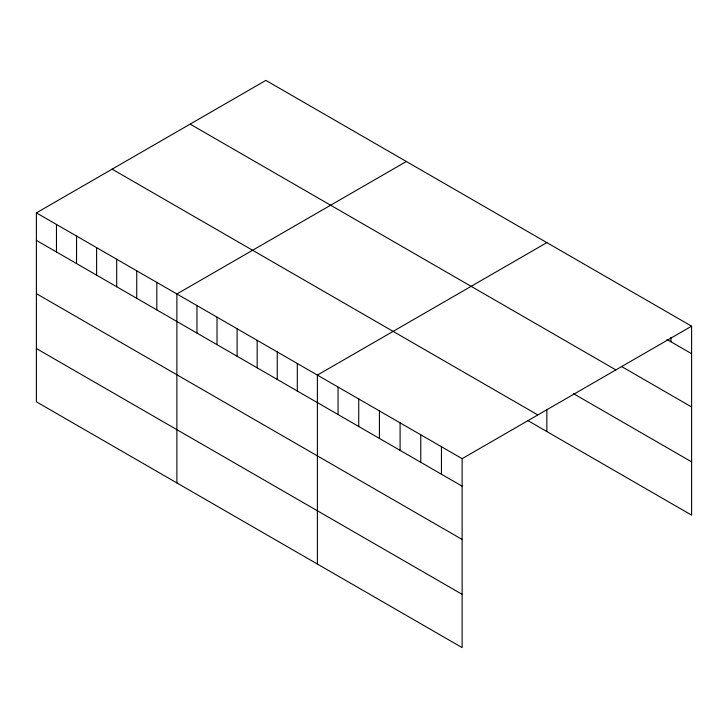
<?xml version="1.0" encoding="UTF-8"?>
<svg xmlns="http://www.w3.org/2000/svg" width="728" height="728" viewBox="0 0 728 728"><rect width="100%" height="100%" fill="white"/><g stroke="black" fill="none" stroke-linecap="round" stroke-linejoin="round"><path stroke-width="1.09" d="M36.4 212.876L462.125 458.667L462.125 647.611L36.4 401.82L36.4 212.876L265.875 80.389L691.6 326.18L691.6 515.124L527.736 420.52M406.361 161.498L176.886 293.985L176.886 482.928M546.855 242.615L317.381 375.102L317.381 564.045M462.125 458.667L691.6 326.18M666.985 339.476L691.6 353.69M621.685 366.594L691.6 406.961M190.144 124.115L615.87 369.897M573.437 393.63L691.6 461.852M112.13 169.16L537.856 414.942M36.4 240.386L462.125 486.177M36.4 293.657L462.125 539.448M36.4 348.548L462.125 594.339M670.925 337.346L670.925 341.751M546.855 409.354L546.855 431.558M441.45 446.728L441.45 474.237M420.766 434.789L420.766 462.298M400.091 422.85L400.091 450.359M379.415 410.911L379.415 438.42M358.731 398.971L358.731 426.481M338.056 387.041L338.056 414.541M297.306 363.509L297.306 391.018M277.241 351.924L277.241 379.434M257.166 340.34L257.166 367.84M237.101 328.747L237.101 356.256M217.026 317.162L217.026 344.672M196.96 305.578L196.96 333.078M156.82 282.4L156.82 309.91M136.746 270.816L136.746 298.316M116.68 259.223L116.68 286.732M96.606 247.638L96.606 275.148M76.54 236.054L76.54 263.554M56.465 224.461L56.465 251.97"/></g></svg>
